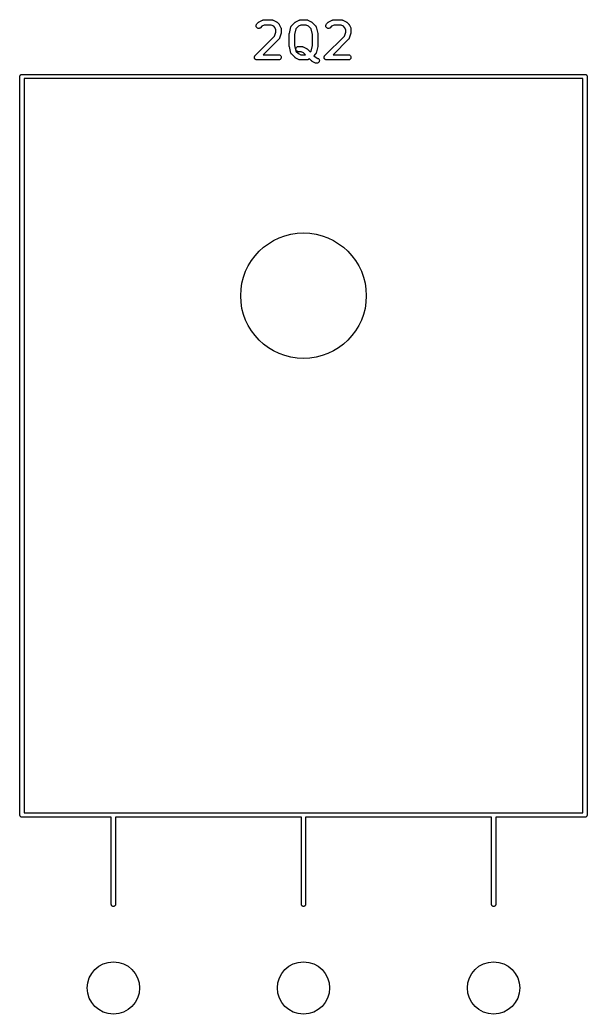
# Model space of a CAD drawing. Extents: x 0.77 to 9.62, y -5.42 to -2.18.
# Drawn here: x 4.14 to 4.781, y -3.305 to -2.182 of the extents above; entities that cross this region are included whole.
import ezdxf

# ---------------------------------------------------------------- set-up
doc = ezdxf.new("R2010")
doc.units = 0
doc.header["$MEASUREMENT"] = 0
doc.layers.add('BLACK', color=7, linetype='CONTINUOUS')

msp = doc.modelspace()

# ---------------------------------------------------------------- linework, layer by layer
at = {"layer": 'BLACK', "linetype": 'CONTINUOUS'}
for p, q in [((4.40686, -2.18828), (4.40692, -2.18771)), ((4.40692, -2.18886), (4.40686, -2.18828)), ((4.40692, -2.18771), (4.40709, -2.18716)), ((4.40708, -2.18941), (4.40692, -2.18886)), ((4.40735, -2.18992), (4.40708, -2.18941)), ((4.40709, -2.18716), (4.40736, -2.18665)), ((4.40736, -2.18665), (4.40773, -2.1862)), ((4.40773, -2.1862), (4.4096, -2.18433)), ((4.4096, -2.18433), (4.40963, -2.1843)), ((4.40963, -2.1843), (4.40976, -2.1842)), ((4.40976, -2.1842), (4.40988, -2.18408)), ((4.40988, -2.18408), (4.40998, -2.18402)), ((4.40998, -2.18402), (4.41008, -2.18394)), ((4.41008, -2.18394), (4.41023, -2.18386)), ((4.41023, -2.18386), (4.41037, -2.18378)), ((4.41037, -2.18378), (4.41412, -2.1819)), ((4.41344, -2.18884), (4.4119, -2.19038)), ((4.41614, -2.1875), (4.41344, -2.18884)), ((4.41412, -2.1819), (4.41416, -2.18188)), ((4.41416, -2.18188), (4.41424, -2.18185)), ((4.41424, -2.18185), (4.41431, -2.18181)), ((4.41431, -2.18181), (4.41451, -2.18175)), ((4.41451, -2.18175), (4.4147, -2.18168)), ((4.4147, -2.18168), (4.41478, -2.18167)), ((4.41478, -2.18167), (4.41487, -2.18165)), ((4.41487, -2.18165), (4.41507, -2.18163)), ((4.41507, -2.18163), (4.41527, -2.18159)), ((4.41527, -2.18159), (4.41535, -2.1816)), ((4.41535, -2.1816), (4.41544, -2.18159)), ((4.41544, -2.18159), (4.42481, -2.18159)), ((4.42412, -2.1875), (4.41614, -2.1875)), ((4.42681, -2.18884), (4.42412, -2.1875)), ((4.42481, -2.18159), (4.42485, -2.18159)), ((4.42485, -2.18159), (4.42494, -2.1816)), ((4.42494, -2.1816), (4.42503, -2.1816)), ((4.42503, -2.1816), (4.42523, -2.18163)), ((4.42523, -2.18163), (4.42543, -2.18165)), ((4.42543, -2.18165), (4.42551, -2.18168)), ((4.42551, -2.18168), (4.42559, -2.1817)), ((4.42559, -2.1817), (4.42578, -2.18177)), ((4.42578, -2.18177), (4.42598, -2.18183)), ((4.42598, -2.18183), (4.42605, -2.18187)), ((4.42605, -2.18187), (4.42613, -2.1819)), ((4.42613, -2.1819), (4.42988, -2.18378)), ((4.42801, -2.19004), (4.42681, -2.18884)), ((4.42988, -2.18378), (4.42992, -2.18379)), ((4.42992, -2.18379), (4.43006, -2.18389)), ((4.43006, -2.18389), (4.4302, -2.18396)), ((4.4302, -2.18396), (4.4303, -2.18404)), ((4.4303, -2.18404), (4.4304, -2.18411)), ((4.4304, -2.18411), (4.43052, -2.18422)), ((4.43052, -2.18422), (4.43065, -2.18433)), ((4.43065, -2.18433), (4.43252, -2.1862)), ((4.43252, -2.1862), (4.43255, -2.18623)), ((4.43255, -2.18623), (4.43266, -2.18636)), ((4.43266, -2.18636), (4.43277, -2.18648)), ((4.43277, -2.18648), (4.43284, -2.18659)), ((4.43284, -2.18659), (4.43291, -2.18668)), ((4.43291, -2.18668), (4.43299, -2.18683)), ((4.43299, -2.18683), (4.43308, -2.18697)), ((4.43308, -2.18697), (4.43495, -2.19072)), ((4.44445, -2.19695), (4.44632, -2.18945)), ((4.44632, -2.18945), (4.44633, -2.18941)), ((4.44633, -2.18941), (4.4464, -2.18922)), ((4.4464, -2.18922), (4.44646, -2.18903)), ((4.44646, -2.18903), (4.4465, -2.18895)), ((4.4465, -2.18895), (4.44653, -2.18887)), ((4.44653, -2.18887), (4.44664, -2.1887)), ((4.44664, -2.1887), (4.44673, -2.18852)), ((4.44673, -2.18852), (4.44679, -2.18846)), ((4.44679, -2.18846), (4.44683, -2.18838)), ((4.44683, -2.18838), (4.44697, -2.18823)), ((4.44697, -2.18823), (4.4471, -2.18808)), ((4.4471, -2.18808), (4.45085, -2.18433)), ((4.45085, -2.18433), (4.45088, -2.1843)), ((4.45088, -2.1843), (4.45101, -2.1842)), ((4.45101, -2.1842), (4.45113, -2.18408)), ((4.45113, -2.18408), (4.45123, -2.18402)), ((4.45123, -2.18402), (4.45133, -2.18394)), ((4.45133, -2.18394), (4.45147, -2.18386)), ((4.45147, -2.18386), (4.45161, -2.18378)), ((4.45161, -2.18378), (4.45536, -2.1819)), ((4.45468, -2.18884), (4.45185, -2.19168)), ((4.45738, -2.1875), (4.45468, -2.18884)), ((4.45536, -2.1819), (4.4554, -2.18188)), ((4.4554, -2.18188), (4.45548, -2.18185)), ((4.45548, -2.18185), (4.45556, -2.18181)), ((4.45556, -2.18181), (4.45575, -2.18175)), ((4.45575, -2.18175), (4.45594, -2.18168)), ((4.45594, -2.18168), (4.45603, -2.18167)), ((4.45603, -2.18167), (4.45611, -2.18165)), ((4.45611, -2.18165), (4.45631, -2.18163)), ((4.45631, -2.18163), (4.45651, -2.18159)), ((4.45651, -2.18159), (4.4566, -2.1816)), ((4.4566, -2.1816), (4.45668, -2.18159)), ((4.45668, -2.18159), (4.46418, -2.18159)), ((4.46349, -2.1875), (4.45738, -2.1875)), ((4.46618, -2.18884), (4.46349, -2.1875)), ((4.46418, -2.18159), (4.46422, -2.18159)), ((4.46422, -2.18159), (4.46431, -2.1816)), ((4.46431, -2.1816), (4.4644, -2.1816)), ((4.4644, -2.1816), (4.4646, -2.18163)), ((4.4646, -2.18163), (4.4648, -2.18165)), ((4.4648, -2.18165), (4.46488, -2.18168)), ((4.46488, -2.18168), (4.46497, -2.1817)), ((4.46497, -2.1817), (4.46515, -2.18177)), ((4.46515, -2.18177), (4.46535, -2.18183)), ((4.46535, -2.18183), (4.46542, -2.18187)), ((4.46542, -2.18187), (4.4655, -2.1819)), ((4.4655, -2.1819), (4.46925, -2.18378)), ((4.46902, -2.19168), (4.46618, -2.18884)), ((4.46925, -2.18378), (4.46929, -2.18379)), ((4.46929, -2.18379), (4.46943, -2.18389)), ((4.46943, -2.18389), (4.46957, -2.18396)), ((4.46957, -2.18396), (4.46967, -2.18404)), ((4.46967, -2.18404), (4.46977, -2.18411)), ((4.46977, -2.18411), (4.46989, -2.18422)), ((4.46989, -2.18422), (4.47002, -2.18433)), ((4.47002, -2.18433), (4.47377, -2.18808)), ((4.47377, -2.18808), (4.4738, -2.18811)), ((4.4738, -2.18811), (4.47392, -2.18826)), ((4.47392, -2.18826), (4.47406, -2.18841)), ((4.47406, -2.18841), (4.4741, -2.18849)), ((4.4741, -2.18849), (4.47416, -2.18856)), ((4.47416, -2.18856), (4.47425, -2.18874)), ((4.47425, -2.18874), (4.47435, -2.18891)), ((4.47435, -2.18891), (4.47438, -2.18899)), ((4.47438, -2.18899), (4.47442, -2.18907)), ((4.47442, -2.18907), (4.47448, -2.18926)), ((4.47448, -2.18926), (4.47455, -2.18945)), ((4.47455, -2.18945), (4.47642, -2.19695)), ((4.4856, -2.18828), (4.48566, -2.18771)), ((4.48566, -2.18886), (4.4856, -2.18828)), ((4.48566, -2.18771), (4.48583, -2.18716)), ((4.48582, -2.18941), (4.48566, -2.18886)), ((4.48609, -2.18992), (4.48582, -2.18941)), ((4.48583, -2.18716), (4.4861, -2.18665)), ((4.4861, -2.18665), (4.48647, -2.1862)), ((4.48647, -2.1862), (4.48834, -2.18433)), ((4.48834, -2.18433), (4.48837, -2.1843)), ((4.48837, -2.1843), (4.4885, -2.1842)), ((4.4885, -2.1842), (4.48862, -2.18408)), ((4.48862, -2.18408), (4.48873, -2.18402)), ((4.48873, -2.18402), (4.48882, -2.18394)), ((4.48882, -2.18394), (4.48897, -2.18386)), ((4.48897, -2.18386), (4.48911, -2.18378)), ((4.48911, -2.18378), (4.49286, -2.1819)), ((4.49218, -2.18884), (4.49064, -2.19038)), ((4.49488, -2.1875), (4.49218, -2.18884)), ((4.49286, -2.1819), (4.4929, -2.18188)), ((4.4929, -2.18188), (4.49298, -2.18185)), ((4.49298, -2.18185), (4.49305, -2.18181)), ((4.49305, -2.18181), (4.49325, -2.18175)), ((4.49325, -2.18175), (4.49344, -2.18168)), ((4.49344, -2.18168), (4.49352, -2.18167)), ((4.49352, -2.18167), (4.49361, -2.18165)), ((4.49361, -2.18165), (4.49381, -2.18163)), ((4.49381, -2.18163), (4.49401, -2.18159)), ((4.49401, -2.18159), (4.49409, -2.1816)), ((4.49409, -2.1816), (4.49418, -2.18159)), ((4.49418, -2.18159), (4.50355, -2.18159)), ((4.50286, -2.1875), (4.49488, -2.1875)), ((4.50555, -2.18884), (4.50286, -2.1875)), ((4.50355, -2.18159), (4.50359, -2.18159)), ((4.50359, -2.18159), (4.50368, -2.1816)), ((4.50368, -2.1816), (4.50377, -2.1816)), ((4.50377, -2.1816), (4.50397, -2.18163)), ((4.50397, -2.18163), (4.50417, -2.18165)), ((4.50417, -2.18165), (4.50425, -2.18168)), ((4.50425, -2.18168), (4.50434, -2.1817)), ((4.50434, -2.1817), (4.50452, -2.18177)), ((4.50452, -2.18177), (4.50472, -2.18183)), ((4.50472, -2.18183), (4.50479, -2.18187)), ((4.50479, -2.18187), (4.50487, -2.1819)), ((4.50487, -2.1819), (4.50862, -2.18378)), ((4.50675, -2.19004), (4.50555, -2.18884)), ((4.50862, -2.18378), (4.50866, -2.18379)), ((4.50866, -2.18379), (4.5088, -2.18389)), ((4.5088, -2.18389), (4.50894, -2.18396)), ((4.50894, -2.18396), (4.50904, -2.18404)), ((4.50904, -2.18404), (4.50914, -2.18411)), ((4.50914, -2.18411), (4.50926, -2.18422)), ((4.50926, -2.18422), (4.50939, -2.18433)), ((4.50939, -2.18433), (4.51126, -2.1862)), ((4.51126, -2.1862), (4.51129, -2.18623)), ((4.51129, -2.18623), (4.5114, -2.18636)), ((4.5114, -2.18636), (4.51151, -2.18648)), ((4.51151, -2.18648), (4.51158, -2.18659)), ((4.51158, -2.18659), (4.51165, -2.18668)), ((4.51165, -2.18668), (4.51173, -2.18683)), ((4.51173, -2.18683), (4.51182, -2.18697)), ((4.51182, -2.18697), (4.51369, -2.19072)), ((4.40585, -2.22182), (4.42786, -2.19982)), ((4.40771, -2.19037), (4.40735, -2.18992)), ((4.40815, -2.19073), (4.40771, -2.19037)), ((4.40866, -2.19101), (4.40815, -2.19073)), ((4.40921, -2.19118), (4.40866, -2.19101)), ((4.40978, -2.19124), (4.40921, -2.19118)), ((4.41036, -2.19119), (4.40978, -2.19124)), ((4.41091, -2.19103), (4.41036, -2.19119)), ((4.41142, -2.19077), (4.41091, -2.19103)), ((4.41187, -2.19041), (4.41142, -2.19077)), ((4.4119, -2.19038), (4.41187, -2.19041)), ((4.42786, -2.19982), (4.42936, -2.19531)), ((4.42936, -2.19274), (4.42801, -2.19004)), ((4.42936, -2.19531), (4.42936, -2.19274)), ((4.43511, -2.19672), (4.43324, -2.20235)), ((4.43495, -2.19072), (4.43497, -2.19076)), ((4.43497, -2.19076), (4.435, -2.19084)), ((4.435, -2.19084), (4.43504, -2.19092)), ((4.43504, -2.19092), (4.4351, -2.19111)), ((4.4351, -2.19111), (4.43517, -2.1913)), ((4.43515, -2.19656), (4.43511, -2.19672)), ((4.4352, -2.19641), (4.43515, -2.19656)), ((4.43517, -2.1913), (4.43518, -2.19138)), ((4.43518, -2.19138), (4.43521, -2.19147)), ((4.43521, -2.19628), (4.4352, -2.19641)), ((4.43521, -2.19147), (4.43523, -2.19167)), ((4.43524, -2.19616), (4.43521, -2.19628)), ((4.43523, -2.19167), (4.43526, -2.19187)), ((4.43525, -2.196), (4.43524, -2.19616)), ((4.43526, -2.19583), (4.43525, -2.196)), ((4.43526, -2.19187), (4.43526, -2.19196)), ((4.43526, -2.19196), (4.43526, -2.19204)), ((4.43526, -2.19204), (4.43526, -2.19579)), ((4.43526, -2.19579), (4.43526, -2.19583)), ((4.44436, -2.19752), (4.4444, -2.19729)), ((4.44436, -2.19757), (4.44436, -2.19752)), ((4.44436, -2.19762), (4.44436, -2.19757)), ((4.44436, -2.19767), (4.44436, -2.19762)), ((4.44436, -2.21079), (4.44436, -2.19767)), ((4.4444, -2.19729), (4.44442, -2.19705)), ((4.44442, -2.19705), (4.44444, -2.197)), ((4.44444, -2.197), (4.44445, -2.19695)), ((4.45185, -2.19168), (4.45026, -2.19803)), ((4.45026, -2.19803), (4.45026, -2.21043)), ((4.4706, -2.19803), (4.46902, -2.19168)), ((4.4706, -2.21043), (4.4706, -2.19803)), ((4.47642, -2.19695), (4.47643, -2.19699)), ((4.47643, -2.19699), (4.47644, -2.19704)), ((4.47644, -2.19704), (4.47645, -2.19709)), ((4.47645, -2.19709), (4.47648, -2.19733)), ((4.47648, -2.19733), (4.47651, -2.19756)), ((4.47651, -2.19756), (4.4765, -2.19761)), ((4.4765, -2.19761), (4.47651, -2.19767)), ((4.47651, -2.19767), (4.47651, -2.21079)), ((4.48459, -2.22182), (4.5066, -2.19982)), ((4.48645, -2.19037), (4.48609, -2.18992)), ((4.48689, -2.19073), (4.48645, -2.19037)), ((4.4874, -2.19101), (4.48689, -2.19073)), ((4.48795, -2.19118), (4.4874, -2.19101)), ((4.48852, -2.19124), (4.48795, -2.19118)), ((4.4891, -2.19119), (4.48852, -2.19124)), ((4.48965, -2.19103), (4.4891, -2.19119)), ((4.49016, -2.19077), (4.48965, -2.19103)), ((4.49061, -2.19041), (4.49016, -2.19077)), ((4.49064, -2.19038), (4.49061, -2.19041)), ((4.5066, -2.19982), (4.5081, -2.19531)), ((4.5081, -2.19274), (4.50675, -2.19004)), ((4.5081, -2.19531), (4.5081, -2.19274)), ((4.51385, -2.19672), (4.51198, -2.20235)), ((4.51369, -2.19072), (4.51371, -2.19076)), ((4.51371, -2.19076), (4.51374, -2.19084)), ((4.51374, -2.19084), (4.51378, -2.19092)), ((4.51378, -2.19092), (4.51384, -2.19111)), ((4.51384, -2.19111), (4.51391, -2.1913)), ((4.51389, -2.19656), (4.51385, -2.19672)), ((4.51394, -2.19641), (4.51389, -2.19656)), ((4.51391, -2.1913), (4.51392, -2.19138)), ((4.51392, -2.19138), (4.51395, -2.19147)), ((4.51395, -2.19628), (4.51394, -2.19641)), ((4.51395, -2.19147), (4.51397, -2.19167)), ((4.51398, -2.19616), (4.51395, -2.19628)), ((4.51397, -2.19167), (4.514, -2.19187)), ((4.51399, -2.196), (4.51398, -2.19616)), ((4.514, -2.19583), (4.51399, -2.196)), ((4.514, -2.19187), (4.514, -2.19196)), ((4.514, -2.19196), (4.514, -2.19204)), ((4.514, -2.19204), (4.514, -2.19579)), ((4.514, -2.19579), (4.514, -2.19583)), ((4.43252, -2.2035), (4.41507, -2.22096)), ((4.43258, -2.20344), (4.43252, -2.2035)), ((4.43264, -2.20338), (4.43258, -2.20344)), ((4.43276, -2.20321), (4.43264, -2.20338)), ((4.43289, -2.20306), (4.43276, -2.20321)), ((4.43293, -2.20298), (4.43289, -2.20306)), ((4.43298, -2.20291), (4.43293, -2.20298)), ((4.43307, -2.20273), (4.43298, -2.20291)), ((4.43316, -2.20255), (4.43307, -2.20273)), ((4.43319, -2.20247), (4.43316, -2.20255)), ((4.43322, -2.20239), (4.43319, -2.20247)), ((4.43324, -2.20235), (4.43322, -2.20239)), ((4.44436, -2.21084), (4.44436, -2.21079)), ((4.44436, -2.21089), (4.44436, -2.21084)), ((4.44439, -2.21113), (4.44436, -2.21089)), ((4.44441, -2.21136), (4.44439, -2.21113)), ((4.44443, -2.21141), (4.44441, -2.21136)), ((4.44444, -2.21147), (4.44443, -2.21141)), ((4.44445, -2.21151), (4.44444, -2.21147)), ((4.44632, -2.219), (4.44445, -2.21151)), ((4.45026, -2.21043), (4.45185, -2.21678)), ((4.45273, -2.21244), (4.45317, -2.21208)), ((4.45317, -2.21208), (4.45368, -2.21181)), ((4.45368, -2.21181), (4.45424, -2.21164)), ((4.45424, -2.21164), (4.45481, -2.21159)), ((4.45481, -2.21159), (4.45856, -2.21159)), ((4.45856, -2.21159), (4.4586, -2.21159)), ((4.4586, -2.21159), (4.45869, -2.2116)), ((4.45869, -2.2116), (4.45877, -2.21159)), ((4.45877, -2.21159), (4.45897, -2.21163)), ((4.45897, -2.21163), (4.45917, -2.21165)), ((4.45917, -2.21165), (4.45925, -2.21168)), ((4.45925, -2.21168), (4.45934, -2.21169)), ((4.45934, -2.21169), (4.45953, -2.21176)), ((4.45953, -2.21176), (4.45972, -2.21182)), ((4.45972, -2.21182), (4.4598, -2.21187)), ((4.4598, -2.21187), (4.45988, -2.2119)), ((4.45988, -2.2119), (4.46363, -2.21377)), ((4.46902, -2.21678), (4.4706, -2.21043)), ((4.47642, -2.21151), (4.47455, -2.219)), ((4.47643, -2.21145), (4.47642, -2.21151)), ((4.47644, -2.2114), (4.47643, -2.21145)), ((4.47647, -2.21117), (4.47644, -2.2114)), ((4.47651, -2.21094), (4.47647, -2.21117)), ((4.47651, -2.21083), (4.4765, -2.21088)), ((4.4765, -2.21088), (4.47651, -2.21094)), ((4.47651, -2.21079), (4.47651, -2.21083)), ((4.51126, -2.2035), (4.49381, -2.22096)), ((4.51132, -2.20344), (4.51126, -2.2035)), ((4.51138, -2.20338), (4.51132, -2.20344)), ((4.5115, -2.20321), (4.51138, -2.20338)), ((4.51163, -2.20306), (4.5115, -2.20321)), ((4.51167, -2.20298), (4.51163, -2.20306)), ((4.51172, -2.20291), (4.51167, -2.20298)), ((4.51181, -2.20273), (4.51172, -2.20291)), ((4.5119, -2.20255), (4.51181, -2.20273)), ((4.51193, -2.20247), (4.5119, -2.20255)), ((4.51196, -2.20239), (4.51193, -2.20247)), ((4.51198, -2.20235), (4.51196, -2.20239)), ((4.40502, -2.22361), (4.40505, -2.22333)), ((4.40505, -2.22332), (4.40513, -2.22305)), ((4.40505, -2.22333), (4.40505, -2.22332)), ((4.40505, -2.22332), (4.40505, -2.22332)), ((4.40513, -2.22305), (4.40521, -2.22278)), ((4.40521, -2.22278), (4.40522, -2.22277)), ((4.40522, -2.22277), (4.40535, -2.22252)), ((4.40522, -2.22277), (4.40522, -2.22277)), ((4.40535, -2.22252), (4.40549, -2.22227)), ((4.40549, -2.22226), (4.40567, -2.22204)), ((4.40549, -2.22227), (4.40549, -2.22226)), ((4.40549, -2.22227), (4.40549, -2.22227)), ((4.40567, -2.22204), (4.40585, -2.22182)), ((4.41507, -2.22096), (4.43231, -2.22096)), ((4.43231, -2.22096), (4.43235, -2.22096)), ((4.43235, -2.22096), (4.43293, -2.22102)), ((4.43293, -2.22102), (4.43347, -2.2212)), ((4.43347, -2.2212), (4.43398, -2.22148)), ((4.43398, -2.22148), (4.43442, -2.22185)), ((4.43442, -2.22185), (4.43478, -2.2223)), ((4.43478, -2.2223), (4.43505, -2.22281)), ((4.43505, -2.22281), (4.43521, -2.22336)), ((4.43521, -2.22336), (4.43526, -2.22393)), ((4.44639, -2.21919), (4.44632, -2.219)), ((4.44644, -2.21938), (4.44639, -2.21919)), ((4.44648, -2.21946), (4.44644, -2.21938)), ((4.44651, -2.21955), (4.44648, -2.21946)), ((4.44662, -2.21972), (4.44651, -2.21955)), ((4.44671, -2.2199), (4.44662, -2.21972)), ((4.44676, -2.21997), (4.44671, -2.2199)), ((4.44681, -2.22004), (4.44676, -2.21997)), ((4.44694, -2.22019), (4.44681, -2.22004)), ((4.44707, -2.22035), (4.44694, -2.22019)), ((4.4471, -2.22038), (4.44707, -2.22035)), ((4.45085, -2.22413), (4.4471, -2.22038)), ((4.45185, -2.21678), (4.45468, -2.21961)), ((4.45186, -2.21452), (4.45192, -2.21395)), ((4.45191, -2.21509), (4.45186, -2.21452)), ((4.45207, -2.21564), (4.45191, -2.21509)), ((4.45192, -2.21395), (4.45209, -2.21339)), ((4.45234, -2.21616), (4.45207, -2.21564)), ((4.45209, -2.21339), (4.45236, -2.21289)), ((4.4527, -2.2166), (4.45234, -2.21616)), ((4.45236, -2.21289), (4.45273, -2.21244)), ((4.45314, -2.21698), (4.4527, -2.2166)), ((4.45365, -2.21725), (4.45314, -2.21698)), ((4.45419, -2.21743), (4.45365, -2.21725)), ((4.45477, -2.21749), (4.45419, -2.21743)), ((4.45468, -2.21961), (4.45738, -2.22096)), ((4.45481, -2.21749), (4.45477, -2.21749)), ((4.45786, -2.21749), (4.45481, -2.21749)), ((4.45738, -2.22096), (4.46268, -2.22096)), ((4.46056, -2.21884), (4.45786, -2.21749)), ((4.46268, -2.22096), (4.46056, -2.21884)), ((4.46363, -2.21377), (4.46367, -2.21379)), ((4.46367, -2.21379), (4.4638, -2.21388)), ((4.4638, -2.21388), (4.46395, -2.21396)), ((4.46395, -2.21396), (4.46405, -2.21404)), ((4.46405, -2.21404), (4.46415, -2.2141)), ((4.46415, -2.2141), (4.46427, -2.21422)), ((4.46427, -2.21422), (4.4644, -2.21433)), ((4.4644, -2.21433), (4.46793, -2.21786)), ((4.46793, -2.21786), (4.46902, -2.21678)), ((4.47377, -2.22038), (4.47211, -2.22204)), ((4.47211, -2.22204), (4.47343, -2.22336)), ((4.47343, -2.22336), (4.47675, -2.22502)), ((4.4739, -2.22022), (4.47377, -2.22038)), ((4.47403, -2.22008), (4.4739, -2.22022)), ((4.47408, -2.22), (4.47403, -2.22008)), ((4.47414, -2.21993), (4.47408, -2.22)), ((4.47423, -2.21975), (4.47414, -2.21993)), ((4.47433, -2.21958), (4.47423, -2.21975)), ((4.47437, -2.2195), (4.47433, -2.21958)), ((4.47441, -2.21942), (4.47437, -2.2195)), ((4.47447, -2.21923), (4.47441, -2.21942)), ((4.47454, -2.21904), (4.47447, -2.21923)), ((4.47455, -2.219), (4.47454, -2.21904)), ((4.48376, -2.22361), (4.48379, -2.22333)), ((4.48379, -2.22332), (4.48387, -2.22305)), ((4.48379, -2.22333), (4.48379, -2.22332)), ((4.48379, -2.22332), (4.48379, -2.22332)), ((4.48387, -2.22305), (4.48395, -2.22278)), ((4.48395, -2.22278), (4.48396, -2.22277)), ((4.48396, -2.22277), (4.48409, -2.22252)), ((4.48396, -2.22277), (4.48396, -2.22277)), ((4.48409, -2.22252), (4.48423, -2.22227)), ((4.48423, -2.22226), (4.48441, -2.22204)), ((4.48423, -2.22227), (4.48423, -2.22226)), ((4.48423, -2.22227), (4.48423, -2.22227)), ((4.48441, -2.22204), (4.48459, -2.22182)), ((4.49381, -2.22096), (4.51105, -2.22096)), ((4.51105, -2.22096), (4.51109, -2.22096)), ((4.51109, -2.22096), (4.51167, -2.22102)), ((4.51167, -2.22102), (4.51221, -2.2212)), ((4.51221, -2.2212), (4.51272, -2.22148)), ((4.51272, -2.22148), (4.51316, -2.22185)), ((4.51316, -2.22185), (4.51352, -2.2223)), ((4.51352, -2.2223), (4.51379, -2.22281)), ((4.51379, -2.22281), (4.51395, -2.22336)), ((4.51395, -2.22336), (4.514, -2.22393)), ((4.40499, -2.22389), (4.40502, -2.22361)), ((4.40499, -2.2239), (4.40499, -2.22389)), ((4.40501, -2.22418), (4.40499, -2.2239)), ((4.40499, -2.2239), (4.40499, -2.2239)), ((4.40504, -2.22447), (4.40501, -2.22418)), ((4.40504, -2.22448), (4.40504, -2.22447)), ((4.40504, -2.22447), (4.40504, -2.22447)), ((4.40512, -2.22475), (4.40504, -2.22448)), ((4.4052, -2.22502), (4.40512, -2.22475)), ((4.40521, -2.22503), (4.4052, -2.22502)), ((4.4052, -2.22502), (4.4052, -2.22502)), ((4.40534, -2.22529), (4.40521, -2.22503)), ((4.40547, -2.22553), (4.40534, -2.22529)), ((4.40547, -2.22554), (4.40547, -2.22553)), ((4.40547, -2.22553), (4.40547, -2.22553)), ((4.40565, -2.22576), (4.40547, -2.22554)), ((4.40583, -2.22598), (4.40565, -2.22576)), ((4.40584, -2.22599), (4.40583, -2.22598)), ((4.40583, -2.22598), (4.40583, -2.22598)), ((4.40605, -2.22617), (4.40584, -2.22599)), ((4.40627, -2.22635), (4.40605, -2.22617)), ((4.40628, -2.22635), (4.40627, -2.22635)), ((4.40653, -2.22649), (4.40628, -2.22635)), ((4.40628, -2.22635), (4.40628, -2.22635)), ((4.40678, -2.22663), (4.40653, -2.22649)), ((4.40679, -2.22663), (4.40678, -2.22663)), ((4.40678, -2.22663), (4.40678, -2.22663)), ((4.40706, -2.22672), (4.40679, -2.22663)), ((4.40733, -2.2268), (4.40706, -2.22672)), ((4.40734, -2.2268), (4.40733, -2.2268)), ((4.40733, -2.2268), (4.40733, -2.2268)), ((4.40762, -2.22683), (4.40734, -2.2268)), ((4.4079, -2.22687), (4.40762, -2.22683)), ((4.40791, -2.22687), (4.4079, -2.22687)), ((4.40794, -2.22687), (4.40791, -2.22687)), ((4.40791, -2.22687), (4.40791, -2.22687)), ((4.40791, -2.22687), (4.40791, -2.22687)), ((4.43231, -2.22687), (4.40794, -2.22687)), ((4.43289, -2.22681), (4.43231, -2.22687)), ((4.43344, -2.22664), (4.43289, -2.22681)), ((4.43395, -2.22637), (4.43344, -2.22664)), ((4.43439, -2.22601), (4.43395, -2.22637)), ((4.43476, -2.22556), (4.43439, -2.22601)), ((4.43503, -2.22506), (4.43476, -2.22556)), ((4.4352, -2.22451), (4.43503, -2.22506)), ((4.43526, -2.22393), (4.4352, -2.22451)), ((4.45097, -2.22423), (4.45085, -2.22413)), ((4.45109, -2.22435), (4.45097, -2.22423)), ((4.4512, -2.22441), (4.45109, -2.22435)), ((4.45129, -2.22449), (4.4512, -2.22441)), ((4.45144, -2.22457), (4.45129, -2.22449)), ((4.45158, -2.22466), (4.45144, -2.22457)), ((4.45161, -2.22468), (4.45158, -2.22466)), ((4.45536, -2.22655), (4.45161, -2.22468)), ((4.45544, -2.22658), (4.45536, -2.22655)), ((4.45552, -2.22663), (4.45544, -2.22658)), ((4.45571, -2.22669), (4.45552, -2.22663)), ((4.4559, -2.22676), (4.45571, -2.22669)), ((4.45599, -2.22677), (4.4559, -2.22676)), ((4.45607, -2.2268), (4.45599, -2.22677)), ((4.45627, -2.22682), (4.45607, -2.2268)), ((4.45647, -2.22686), (4.45627, -2.22682)), ((4.45656, -2.22686), (4.45647, -2.22686)), ((4.45664, -2.22687), (4.45656, -2.22686)), ((4.45668, -2.22687), (4.45664, -2.22687)), ((4.46418, -2.22687), (4.45668, -2.22687)), ((4.46427, -2.22686), (4.46418, -2.22687)), ((4.46436, -2.22686), (4.46427, -2.22686)), ((4.46456, -2.22683), (4.46436, -2.22686)), ((4.46476, -2.22681), (4.46456, -2.22683)), ((4.46484, -2.22678), (4.46476, -2.22681)), ((4.46493, -2.22677), (4.46484, -2.22678)), ((4.46511, -2.2267), (4.46493, -2.22677)), ((4.46531, -2.22664), (4.46511, -2.2267)), ((4.46538, -2.2266), (4.46531, -2.22664)), ((4.46547, -2.22657), (4.46538, -2.2266)), ((4.4655, -2.22655), (4.46547, -2.22657)), ((4.46735, -2.22563), (4.4655, -2.22655)), ((4.46959, -2.22788), (4.46735, -2.22563)), ((4.46972, -2.22798), (4.46959, -2.22788)), ((4.46984, -2.2281), (4.46972, -2.22798)), ((4.46994, -2.22816), (4.46984, -2.2281)), ((4.47004, -2.22824), (4.46994, -2.22816)), ((4.47019, -2.22832), (4.47004, -2.22824)), ((4.47032, -2.22841), (4.47019, -2.22832)), ((4.47036, -2.22843), (4.47032, -2.22841)), ((4.47411, -2.2303), (4.47036, -2.22843)), ((4.47465, -2.23051), (4.47411, -2.2303)), ((4.47522, -2.23061), (4.47465, -2.23051)), ((4.47579, -2.23059), (4.47522, -2.23061)), ((4.47636, -2.23047), (4.47579, -2.23059)), ((4.47688, -2.23023), (4.47636, -2.23047)), ((4.47675, -2.22502), (4.47679, -2.22504)), ((4.47679, -2.22504), (4.47727, -2.22535)), ((4.47735, -2.2299), (4.47688, -2.23023)), ((4.47727, -2.22535), (4.47769, -2.22575)), ((4.47775, -2.22949), (4.47735, -2.2299)), ((4.47769, -2.22575), (4.47801, -2.22623)), ((4.47806, -2.229), (4.47775, -2.22949)), ((4.47801, -2.22623), (4.47824, -2.22676)), ((4.47827, -2.22846), (4.47806, -2.229)), ((4.47824, -2.22676), (4.47836, -2.22732)), ((4.47837, -2.2279), (4.47827, -2.22846)), ((4.47836, -2.22732), (4.47837, -2.2279)), ((4.48373, -2.22389), (4.48376, -2.22361)), ((4.48373, -2.2239), (4.48373, -2.22389)), ((4.48375, -2.22418), (4.48373, -2.2239)), ((4.48373, -2.2239), (4.48373, -2.2239)), ((4.48378, -2.22447), (4.48375, -2.22418)), ((4.48378, -2.22448), (4.48378, -2.22447)), ((4.48378, -2.22447), (4.48378, -2.22447)), ((4.48386, -2.22475), (4.48378, -2.22448)), ((4.48394, -2.22502), (4.48386, -2.22475)), ((4.48395, -2.22503), (4.48394, -2.22502)), ((4.48394, -2.22502), (4.48394, -2.22502)), ((4.48408, -2.22529), (4.48395, -2.22503)), ((4.48421, -2.22553), (4.48408, -2.22529)), ((4.48421, -2.22554), (4.48421, -2.22553)), ((4.48421, -2.22553), (4.48421, -2.22553)), ((4.48439, -2.22576), (4.48421, -2.22554)), ((4.48457, -2.22598), (4.48439, -2.22576)), ((4.48458, -2.22599), (4.48457, -2.22598)), ((4.48457, -2.22598), (4.48457, -2.22598)), ((4.48479, -2.22617), (4.48458, -2.22599)), ((4.48501, -2.22635), (4.48479, -2.22617)), ((4.48502, -2.22635), (4.48501, -2.22635)), ((4.48527, -2.22649), (4.48502, -2.22635)), ((4.48502, -2.22635), (4.48502, -2.22635)), ((4.48552, -2.22663), (4.48527, -2.22649)), ((4.48553, -2.22663), (4.48552, -2.22663)), ((4.48552, -2.22663), (4.48552, -2.22663)), ((4.4858, -2.22672), (4.48553, -2.22663)), ((4.48607, -2.2268), (4.4858, -2.22672)), ((4.48608, -2.2268), (4.48607, -2.2268)), ((4.48607, -2.2268), (4.48607, -2.2268)), ((4.48636, -2.22683), (4.48608, -2.2268)), ((4.48664, -2.22687), (4.48636, -2.22683)), ((4.48665, -2.22687), (4.48664, -2.22687)), ((4.48668, -2.22687), (4.48665, -2.22687)), ((4.48665, -2.22687), (4.48665, -2.22687)), ((4.48665, -2.22687), (4.48665, -2.22687)), ((4.51105, -2.22687), (4.48668, -2.22687)), ((4.51163, -2.22681), (4.51105, -2.22687)), ((4.51218, -2.22664), (4.51163, -2.22681)), ((4.51269, -2.22637), (4.51218, -2.22664)), ((4.51313, -2.22601), (4.51269, -2.22637)), ((4.5135, -2.22556), (4.51313, -2.22601)), ((4.51377, -2.22506), (4.5135, -2.22556)), ((4.51394, -2.22451), (4.51377, -2.22506)), ((4.514, -2.22393), (4.51394, -2.22451)), ((4.14034, -2.24547), (4.14039, -2.24501)), ((4.14035, -2.24559), (4.14034, -2.24547)), ((4.14035, -3.07961), (4.14035, -2.24559)), ((4.14039, -2.24501), (4.14052, -2.24456)), ((4.14052, -2.24456), (4.14074, -2.24415)), ((4.14074, -2.24415), (4.14104, -2.24379)), ((4.14104, -2.24379), (4.1414, -2.2435)), ((4.1414, -2.2435), (4.14181, -2.24328)), ((4.14181, -2.24328), (4.14225, -2.24314)), ((4.14225, -2.24314), (4.1426, -2.24311)), ((4.1426, -2.24311), (4.14272, -2.2431)), ((4.1426, -2.24311), (4.1426, -2.24311)), ((4.14272, -2.2431), (4.14283, -2.24311)), ((4.14283, -2.24311), (4.77803, -2.24311)), ((4.77803, -2.24311), (4.77815, -2.2431)), ((4.77815, -2.2431), (4.77827, -2.24311)), ((4.77827, -2.24311), (4.77861, -2.24314)), ((4.77861, -2.24314), (4.77906, -2.24328)), ((4.77906, -2.24328), (4.77947, -2.2435)), ((4.77947, -2.2435), (4.77983, -2.24379)), ((4.77983, -2.24379), (4.78012, -2.24415)), ((4.78012, -2.24415), (4.78034, -2.24456)), ((4.78034, -2.24456), (4.78048, -2.24501)), ((4.78048, -2.24501), (4.78052, -2.24547)), ((4.78052, -2.24547), (4.78051, -2.24559)), ((4.78051, -2.24559), (4.78051, -3.07961)), ((4.14508, -2.24783), (4.14508, -3.07736)), ((4.77579, -2.24783), (4.14508, -2.24783)), ((4.77579, -3.07736), (4.77579, -2.24783)), ((4.14034, -3.07972), (4.14035, -3.07961)), ((4.14039, -3.08019), (4.14034, -3.07972)), ((4.14052, -3.08063), (4.14039, -3.08019)), ((4.14074, -3.08104), (4.14052, -3.08063)), ((4.14104, -3.0814), (4.14074, -3.08104)), ((4.1414, -3.0817), (4.14104, -3.0814)), ((4.14181, -3.08192), (4.1414, -3.0817)), ((4.14225, -3.08205), (4.14181, -3.08192)), ((4.14272, -3.0821), (4.14225, -3.08205)), ((4.14283, -3.08209), (4.14272, -3.0821)), ((4.2435, -3.08209), (4.14283, -3.08209)), ((4.14508, -3.07736), (4.24575, -3.07736)), ((4.2435, -3.18063), (4.2435, -3.08209)), ((4.24575, -3.07736), (4.24587, -3.07735)), ((4.24587, -3.07735), (4.24598, -3.07736)), ((4.24598, -3.07736), (4.46032, -3.07736)), ((4.45807, -3.08209), (4.24823, -3.08209)), ((4.24823, -3.08209), (4.24823, -3.18063)), ((4.45807, -3.18063), (4.45807, -3.08209)), ((4.46032, -3.07736), (4.46043, -3.07735)), ((4.46043, -3.07735), (4.46055, -3.07736)), ((4.46055, -3.07736), (4.67488, -3.07736)), ((4.67264, -3.08209), (4.4628, -3.08209)), ((4.4628, -3.08209), (4.4628, -3.18063)), ((4.67264, -3.18063), (4.67264, -3.08209)), ((4.67488, -3.07736), (4.675, -3.07735)), ((4.675, -3.07735), (4.67512, -3.07736)), ((4.67512, -3.07736), (4.77579, -3.07736)), ((4.77803, -3.08209), (4.67736, -3.08209)), ((4.67736, -3.08209), (4.67736, -3.18063)), ((4.77815, -3.0821), (4.77803, -3.08209)), ((4.77827, -3.08209), (4.77815, -3.0821)), ((4.77861, -3.08205), (4.77827, -3.08209)), ((4.77827, -3.08209), (4.77827, -3.08209)), ((4.77906, -3.08192), (4.77861, -3.08205)), ((4.77947, -3.0817), (4.77906, -3.08192)), ((4.77983, -3.0814), (4.77947, -3.0817)), ((4.78012, -3.08104), (4.77983, -3.0814)), ((4.78034, -3.08063), (4.78012, -3.08104)), ((4.78048, -3.08019), (4.78034, -3.08063)), ((4.78052, -3.07972), (4.78048, -3.08019)), ((4.78051, -3.07961), (4.78052, -3.07972)), ((4.24354, -3.18097), (4.2435, -3.18063)), ((4.24367, -3.18142), (4.24354, -3.18097)), ((4.24389, -3.18183), (4.24367, -3.18142)), ((4.24419, -3.18219), (4.24389, -3.18183)), ((4.24455, -3.18249), (4.24419, -3.18219)), ((4.24496, -3.1827), (4.24455, -3.18249)), ((4.2454, -3.18284), (4.24496, -3.1827)), ((4.24587, -3.18289), (4.2454, -3.18284)), ((4.24633, -3.18284), (4.24587, -3.18289)), ((4.24677, -3.1827), (4.24633, -3.18284)), ((4.24718, -3.18249), (4.24677, -3.1827)), ((4.24754, -3.18219), (4.24718, -3.18249)), ((4.24784, -3.18183), (4.24754, -3.18219)), ((4.24806, -3.18142), (4.24784, -3.18183)), ((4.24819, -3.18097), (4.24806, -3.18142)), ((4.24823, -3.18063), (4.24819, -3.18097)), ((4.45811, -3.18097), (4.45807, -3.18063)), ((4.45824, -3.18142), (4.45811, -3.18097)), ((4.45846, -3.18183), (4.45824, -3.18142)), ((4.45875, -3.18219), (4.45846, -3.18183)), ((4.45911, -3.18249), (4.45875, -3.18219)), ((4.45952, -3.1827), (4.45911, -3.18249)), ((4.45997, -3.18284), (4.45952, -3.1827)), ((4.46043, -3.18289), (4.45997, -3.18284)), ((4.4609, -3.18284), (4.46043, -3.18289)), ((4.46134, -3.1827), (4.4609, -3.18284)), ((4.46175, -3.18249), (4.46134, -3.1827)), ((4.46211, -3.18219), (4.46175, -3.18249)), ((4.46241, -3.18183), (4.46211, -3.18219)), ((4.46263, -3.18142), (4.46241, -3.18183)), ((4.46276, -3.18097), (4.46263, -3.18142)), ((4.4628, -3.18063), (4.46276, -3.18097)), ((4.67267, -3.18097), (4.67264, -3.18063)), ((4.67281, -3.18142), (4.67267, -3.18097)), ((4.67303, -3.18183), (4.67281, -3.18142)), ((4.67332, -3.18219), (4.67303, -3.18183)), ((4.67368, -3.18249), (4.67332, -3.18219)), ((4.67409, -3.1827), (4.67368, -3.18249)), ((4.67454, -3.18284), (4.67409, -3.1827)), ((4.675, -3.18289), (4.67454, -3.18284)), ((4.67546, -3.18284), (4.675, -3.18289)), ((4.67591, -3.1827), (4.67546, -3.18284)), ((4.67632, -3.18249), (4.67591, -3.1827)), ((4.67668, -3.18219), (4.67632, -3.18249)), ((4.67697, -3.18183), (4.67668, -3.18219)), ((4.67719, -3.18142), (4.67697, -3.18183)), ((4.67733, -3.18097), (4.67719, -3.18142)), ((4.67736, -3.18063), (4.67733, -3.18097))]:
    msp.add_line(p, q, dxfattribs=at)
at = {"layer": 'BLACK'}
for centre, radius in [((4.46043, -2.49311), 0.07087), ((4.24587, -3.275), 0.02953), ((4.46043, -3.275), 0.02953), ((4.675, -3.275), 0.02953)]:
    msp.add_circle(centre, radius, dxfattribs=at)

doc.saveas('drawing.dxf')
